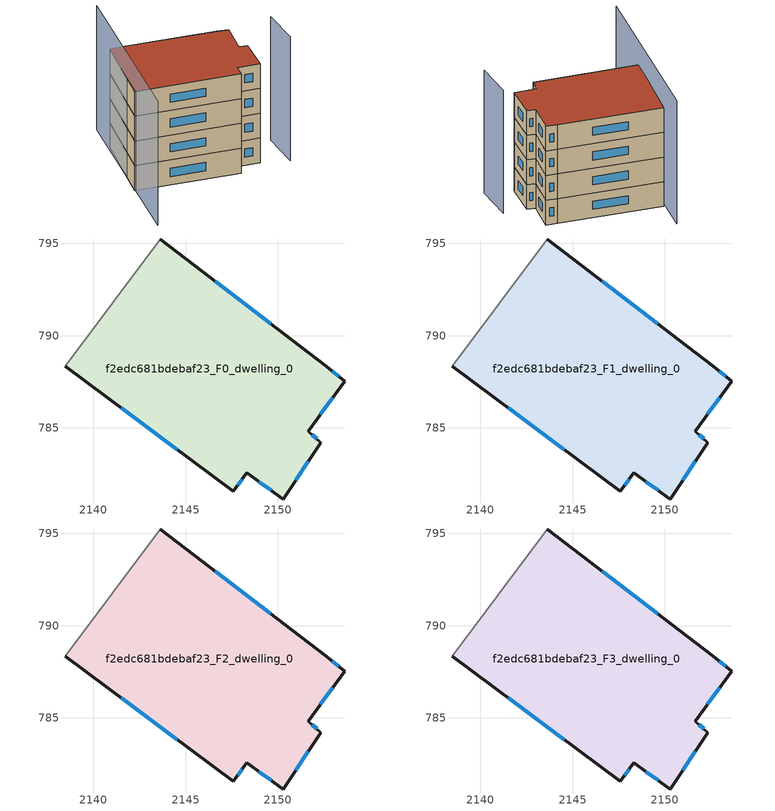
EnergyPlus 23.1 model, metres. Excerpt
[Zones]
f2edc681bdebaf23_F0_dwelling_0
 floor ground (EU_floor_Construction): 2152.63,788.34 2153.63,787.53 2151.65,784.82 2152.33,784.2 2150.3,781.14 2148.31,782.55 2147.57,781.55 2138.47,788.35 2143.61,795.24 z0
 wall outside (EU_wall_Construction): 2138.47,788.35 2147.57,781.55 2148.31,782.55 2150.3,781.14 2152.33,784.2 2151.65,784.82 2153.63,787.53 2152.63,788.34 2143.61,795.24 z0:3
 wall adiabatic (EU_wall_Construction): 2143.61,795.24 2138.47,788.35 z0:3
 window (EU_Window_Construction): 2148.98,782.08 2149.64,781.61 / 2147.82,781.89 2148.07,782.22 / 2141.51,786.09 2144.54,783.82 / 2149.63,790.64 2146.62,792.94 / 2153.3,787.8 2152.97,788.07 / 2152.31,785.72 2152.97,786.63 / 2152.11,784.41 2151.88,784.61 / 2150.98,782.16 2151.66,783.18 z1:2
f2edc681bdebaf23_F1_dwelling_0
 floor to f2edc681bdebaf23_F0_dwelling_0 (EU_floor_Construction): 2152.63,788.34 2153.63,787.53 2151.65,784.82 2152.33,784.2 2150.3,781.14 2148.31,782.55 2147.57,781.55 2138.47,788.35 2143.61,795.24 z3
 wall outside (EU_wall_Construction): 2138.47,788.35 2147.57,781.55 2148.31,782.55 2150.3,781.14 2152.33,784.2 2151.65,784.82 2153.63,787.53 2152.63,788.34 2143.61,795.24 z3:6
 wall adiabatic (EU_wall_Construction): 2143.61,795.24 2138.47,788.35 z3:6
 window (EU_Window_Construction): 2148.98,782.08 2149.64,781.61 / 2147.82,781.89 2148.07,782.22 / 2141.51,786.09 2144.54,783.82 / 2149.63,790.64 2146.62,792.94 / 2153.3,787.8 2152.97,788.07 / 2152.31,785.72 2152.97,786.63 / 2152.11,784.41 2151.88,784.61 / 2150.98,782.16 2151.66,783.18 z4:5
f2edc681bdebaf23_F2_dwelling_0
 floor to f2edc681bdebaf23_F1_dwelling_0 (EU_floor_Construction): 2152.63,788.34 2153.63,787.53 2151.65,784.82 2152.33,784.2 2150.3,781.14 2148.31,782.55 2147.57,781.55 2138.47,788.35 2143.61,795.24 z6
 wall outside (EU_wall_Construction): 2138.47,788.35 2147.57,781.55 2148.31,782.55 2150.3,781.14 2152.33,784.2 2151.65,784.82 2153.63,787.53 2152.63,788.34 2143.61,795.24 z6:9
 wall adiabatic (EU_wall_Construction): 2143.61,795.24 2138.47,788.35 z6:9
 window (EU_Window_Construction): 2148.98,782.08 2149.64,781.61 / 2147.82,781.89 2148.07,782.22 / 2141.51,786.09 2144.54,783.82 / 2149.63,790.64 2146.62,792.94 / 2153.3,787.8 2152.97,788.07 / 2152.31,785.72 2152.97,786.63 / 2152.11,784.41 2151.88,784.61 / 2150.98,782.16 2151.66,783.18 z7:8
f2edc681bdebaf23_F3_dwelling_0
 floor to f2edc681bdebaf23_F2_dwelling_0 (EU_floor_Construction): 2152.63,788.34 2153.63,787.53 2151.65,784.82 2152.33,784.2 2150.3,781.14 2148.31,782.55 2147.57,781.55 2138.47,788.35 2143.61,795.24 z9
 wall outside (EU_wall_Construction): 2138.47,788.35 2147.57,781.55 2148.31,782.55 2150.3,781.14 2152.33,784.2 2151.65,784.82 2153.63,787.53 2152.63,788.34 2143.61,795.24 z9:12
 wall adiabatic (EU_wall_Construction): 2143.61,795.24 2138.47,788.35 z9:12
 window (EU_Window_Construction): 2148.98,782.08 2149.64,781.61 / 2147.82,781.89 2148.07,782.22 / 2141.51,786.09 2144.54,783.82 / 2149.63,790.64 2146.62,792.94 / 2153.3,787.8 2152.97,788.07 / 2152.31,785.72 2152.97,786.63 / 2152.11,784.41 2151.88,784.61 / 2150.98,782.16 2151.66,783.18 z10:11
 roof outside (EU_roof_Construction): 2152.33,784.2 2151.65,784.82 2153.63,787.53 2152.63,788.34 2143.61,795.24 2138.47,788.35 2147.57,781.55 2148.31,782.55 2150.3,781.14 z12
shading: 2152.44,778.88 2154.39,782.74 / 2145.55,798.32 2134.56,782.64 z0:15
[Building]
EU S2 Campaign: North Axis=0; Terrain=City; Solar Distribution=FullExterior
[Site:Location]
Bologna: Latitude=44.5; Longitude=11.25; Time Zone=1; Elevation=37
[SizingPeriod:WeatherFileDays]
AnnualSizingPeriod: Begin Month=1; Begin Day of Month=1; End Month=12; End Day of Month=31; Day of Week for Start Day=Monday; Use Weather File Daylight Saving Period=No; Use Weather File Rain and Snow Indicators=No
[MATERIAL]
EU_InternalMass_Material: Roughness=MediumRough; Thickness=0.1; Conductivity=1; Density=1800; Specific Heat=900; Thermal Absorptance=0.9; Solar Absorptance=0.7; Visible Absorptance=0.7
[MATERIAL:NOMASS] Roughness=MediumRough; Thermal Absorptance=0.9; Solar Absorptance=0.7; Visible Absorptance=0.7
Name | Thermal Resistance
EU_wall_NoMass | 0.937881
EU_roof_NoMass | 0.548572
EU_floor_NoMass | 0.71348
[WINDOWMATERIAL:SIMPLEGLAZINGSYSTEM]
EU_Window_SimpleGlazing: UFactor=4.25633; Solar Heat Gain Coefficient=0.85; Visible Transmittance=0.85
[CONSTRUCTION]
EU_wall_Construction: EU_wall_NoMass
EU_roof_Construction: EU_roof_NoMass
EU_floor_Construction: EU_floor_NoMass
EU_Window_Construction: EU_Window_SimpleGlazing
EU_InternalMass_Construction: EU_InternalMass_Material
[ZONE] Type=1; Multiplier=1; Ceiling Height=autocalculate; Volume=330.25; Floor Area=autocalculate; Part of Total Floor Area=Yes
f2edc681bdebaf23_F0_dwelling_0; f2edc681bdebaf23_F1_dwelling_0; f2edc681bdebaf23_F2_dwelling_0; f2edc681bdebaf23_F3_dwelling_0
[INTERNALMASS] Construction=EU_InternalMass_Construction; Surface Area=110.083
Name | Zone or ZoneList
f2edc681bdebaf23_F0_dwelling_0_EU_InternalMass | f2edc681bdebaf23_F0_dwelling_0
f2edc681bdebaf23_F1_dwelling_0_EU_InternalMass | f2edc681bdebaf23_F1_dwelling_0
f2edc681bdebaf23_F2_dwelling_0_EU_InternalMass | f2edc681bdebaf23_F2_dwelling_0
f2edc681bdebaf23_F3_dwelling_0_EU_InternalMass | f2edc681bdebaf23_F3_dwelling_0
[OTHEREQUIPMENT] Fuel Type=Electricity; Design Level Calculation Method=Watts/Area; Power per Zone Floor Area=1; Fraction Latent=0; Fraction Radiant=0; Fraction Lost=0; Carbon Dioxide Generation Rate=0; EndUse Subcategory=EU_Step8_InternalGains
Name | Zone or ZoneList or Space or SpaceList | Schedule
EU_Step8_InternalGain_f2edc681bdebaf23_F0_dwelling_0_f000 | f2edc681bdebaf23_F0_dwelling_0 | EU_Step8_GainSchedule_f2edc681bdebaf23_F0_dwelling_0_f000
EU_Step8_InternalGain_f2edc681bdebaf23_F1_dwelling_0_f000 | f2edc681bdebaf23_F1_dwelling_0 | EU_Step8_GainSchedule_f2edc681bdebaf23_F1_dwelling_0_f000
EU_Step8_InternalGain_f2edc681bdebaf23_F2_dwelling_0_f000 | f2edc681bdebaf23_F2_dwelling_0 | EU_Step8_GainSchedule_f2edc681bdebaf23_F2_dwelling_0_f000
EU_Step8_InternalGain_f2edc681bdebaf23_F3_dwelling_0_f000 | f2edc681bdebaf23_F3_dwelling_0 | EU_Step8_GainSchedule_f2edc681bdebaf23_F3_dwelling_0_f000
[ZONEVENTILATION:DESIGNFLOWRATE] Schedule=EU_AlwaysOn; Design Flow Rate Calculation Method=AirChanges/Hour; Air Changes per Hour=0.687892; Ventilation Type=Natural; Fan Pressure Rise=0; Fan Total Efficiency=1; Constant Term Coefficient=1; Temperature Term Coefficient=0; Velocity Term Coefficient=0; Velocity Squared Term Coefficient=0; Minimum Indoor Temperature=-100; Maximum Indoor Temperature=100; Delta Temperature=-100; Minimum Outdoor Temperature=-100; Maximum Outdoor Temperature=100; Maximum Wind Speed=40
Name | Zone or ZoneList or Space or SpaceList
EU_ConstantAir_f2edc681bdebaf23_F0_dwelling_0 | f2edc681bdebaf23_F0_dwelling_0
EU_ConstantAir_f2edc681bdebaf23_F1_dwelling_0 | f2edc681bdebaf23_F1_dwelling_0
EU_ConstantAir_f2edc681bdebaf23_F2_dwelling_0 | f2edc681bdebaf23_F2_dwelling_0
EU_ConstantAir_f2edc681bdebaf23_F3_dwelling_0 | f2edc681bdebaf23_F3_dwelling_0
[HVACTEMPLATE:THERMOSTAT] Constant Heating Setpoint=20; Constant Cooling Setpoint=50
EU_HeatOnly_f2edc681bdebaf23_F0_dwelling_0; EU_HeatOnly_f2edc681bdebaf23_F1_dwelling_0; EU_HeatOnly_f2edc681bdebaf23_F2_dwelling_0; EU_HeatOnly_f2edc681bdebaf23_F3_dwelling_0
[HVACTEMPLATE:ZONE:IDEALLOADSAIRSYSTEM] System Availability Schedule=EU_AlwaysOn; Maximum Heating Supply Air Temperature=50; Minimum Cooling Supply Air Temperature=13; Maximum Heating Supply Air Humidity Ratio=0.0156; Minimum Cooling Supply Air Humidity Ratio=0.0077; Heating Limit=NoLimit; Cooling Limit=NoLimit; Heating Availability Schedule=EU_AlwaysOn; Cooling Availability Schedule=EU_CoolingOff; Dehumidification Control Type=ConstantSensibleHeatRatio; Cooling Sensible Heat Ratio=0.7; Dehumidification Setpoint=60; Humidification Control Type=None; Humidification Setpoint=30; Outdoor Air Method=None; Outdoor Air Flow Rate per Person=0.00944; Outdoor Air Flow Rate per Zone Floor Area=0; Outdoor Air Flow Rate per Zone=0; Demand Controlled Ventilation Type=None; Outdoor Air Economizer Type=NoEconomizer; Heat Recovery Type=None; Sensible Heat Recovery Effectiveness=0.7; Latent Heat Recovery Effectiveness=0.65
Name | Template Thermostat
f2edc681bdebaf23_F0_dwelling_0 | EU_HeatOnly_f2edc681bdebaf23_F0_dwelling_0
f2edc681bdebaf23_F1_dwelling_0 | EU_HeatOnly_f2edc681bdebaf23_F1_dwelling_0
f2edc681bdebaf23_F2_dwelling_0 | EU_HeatOnly_f2edc681bdebaf23_F2_dwelling_0
f2edc681bdebaf23_F3_dwelling_0 | EU_HeatOnly_f2edc681bdebaf23_F3_dwelling_0
[SIZING:ZONE] Zone Cooling Design Supply Air Temperature Input Method=SupplyAirTemperature; Zone Cooling Design Supply Air Temperature=13; Zone Heating Design Supply Air Temperature Input Method=SupplyAirTemperature; Zone Heating Design Supply Air Temperature=50; Zone Cooling Design Supply Air Humidity Ratio=0.008; Zone Heating Design Supply Air Humidity Ratio=0.008; Cooling Design Air Flow Method=DesignDay; Cooling Design Air Flow Rate=0; Cooling Minimum Air Flow per Zone Floor Area=0.000762; Cooling Minimum Air Flow=0; Cooling Minimum Air Flow Fraction=0.2; Heating Design Air Flow Method=DesignDay; Heating Design Air Flow Rate=0; Heating Maximum Air Flow per Zone Floor Area=0.002032; Heating Maximum Air Flow=0.141576; Heating Maximum Air Flow Fraction=0.3; Account for Dedicated Outdoor Air System=No; Dedicated Outdoor Air System Control Strategy=NeutralSupplyAir; Dedicated Outdoor Air Low Setpoint Temperature for Design=autosize; Dedicated Outdoor Air High Setpoint Temperature for Design=autosize; Zone Load Sizing Method=Sensible Load Only No Latent Load; Zone Latent Cooling Design Supply Air Humidity Ratio Input Method=HumidityRatioDifference; Zone Cooling Design Supply Air Humidity Ratio Difference=0.005; Zone Latent Heating Design Supply Air Humidity Ratio Input Method=HumidityRatioDifference; Zone Humidification Design Supply Air Humidity Ratio Difference=0.005
f2edc681bdebaf23_F0_dwelling_0; f2edc681bdebaf23_F1_dwelling_0; f2edc681bdebaf23_F2_dwelling_0; f2edc681bdebaf23_F3_dwelling_0
[SCHEDULE:CONSTANT]
Name | Hourly Value
EU_AlwaysOn | 1
EU_CoolingOff | 0
[SCHEDULE:FILE] Column Number=1; Rows to Skip at Top=0; Number of Hours of Data=8760; Column Separator=Comma; Interpolate to Timestep=No; Minutes per Item=60; Adjust Schedule for Daylight Savings=Yes
Name | File
EU_Step8_GainSchedule_f2edc681bdebaf23_F0_dwelling_0_f000 | ../../schedules/f2edc681bdebaf23/f2edc681bdebaf23_F0_dwelling_0_f000_gain.csv
EU_Step8_GainSchedule_f2edc681bdebaf23_F1_dwelling_0_f000 | ../../schedules/f2edc681bdebaf23/f2edc681bdebaf23_F1_dwelling_0_f000_gain.csv
EU_Step8_GainSchedule_f2edc681bdebaf23_F2_dwelling_0_f000 | ../../schedules/f2edc681bdebaf23/f2edc681bdebaf23_F2_dwelling_0_f000_gain.csv
EU_Step8_GainSchedule_f2edc681bdebaf23_F3_dwelling_0_f000 | ../../schedules/f2edc681bdebaf23/f2edc681bdebaf23_F3_dwelling_0_f000_gain.csv
